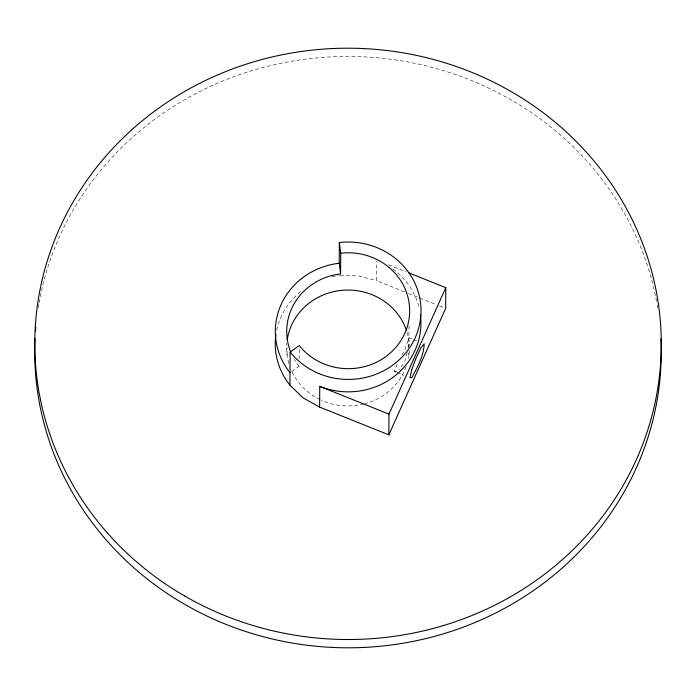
<?xml version="1.0" encoding="UTF-8"?>
<svg xmlns="http://www.w3.org/2000/svg" width="696" height="696" viewBox="0 0 696 696"><rect width="100%" height="100%" fill="white"/><g stroke="black" fill="none" stroke-linecap="round" stroke-linejoin="round"><path stroke-width="0.52" stroke-dasharray="3.48 2.61" d="M287.065 355.038L287.109 347.791M291.659 371.577L299.097 366.287L299.115 363.181M299.141 359.04L299.228 347.652M404.533 291.894L376.44 280.636L376.579 260.965M408.804 356.091L408.83 352.881M408.865 347.539L409.03 324.058M408.256 347.443L408.891 344.337M407.195 352.611L404.585 362.12L399.26 369.489M397.181 364.243L394.258 371.386L396.224 372.177M401.897 354.882L404.672 350.262L408.935 337.673L412.745 339.204M340.187 275.686L358.127 275.834L376.44 280.636M394.258 371.386L396.485 371.812M388.62 264.758L406.681 271.997M408.543 293.503L435.626 304.37M439.637 305.979L444.657 307.989M413.702 339.587L416.565 340.736M397.207 372.569L404.089 375.327M392.962 269.039A72.784 68.695 0.4 0 1 419.288 308.563M38.21 307.806A313.261 295.661 0.4 0 1 38.898 303.734M39.072 302.716A313.261 295.661 0.4 0 1 347.852 56.48A313.261 295.661 0.4 0 1 656.824 302.96M657.181 304.996A313.261 295.661 0.4 0 1 657.694 308.05M276.704 330.121A72.784 68.695 0.4 0 1 301.585 290.937M331.844 276.869A72.784 68.695 0.4 0 1 339.126 275.668M409.335 350.706A61.396 57.951 0.4 0 1 408.448 358.214M406.16 366.627A61.396 57.951 0.4 0 1 364.956 403.706M363.921 403.976A61.396 57.951 0.4 0 1 321.126 400.078M320.16 399.626A61.396 57.951 0.4 0 1 291.485 370.611M288.866 363.538A61.396 57.951 0.4 0 1 286.813 343.128M407.134 332.462A61.396 57.951 0.4 0 1 409.326 345.268M299.097 366.287A61.396 57.951 0.4 0 1 294.425 359.501"/><path stroke-width="1.04" d="M408.691 272.797L445.805 287.683L445.657 308.389L388.838 434.835L319.612 407.082L303.238 397.973L289.919 385.175L290.145 352.046L299.236 345.581A61.396 57.951 0.4 0 0 404.785 333.393A61.396 57.951 0.4 0 0 340.753 253.205L339.361 242.539A72.784 68.695 0.4 0 1 415.268 337.595A72.784 68.695 0.4 0 1 290.145 352.046M319.612 407.082L319.76 386.376A72.784 68.695 0.4 0 0 420.41 314.81M290.78 352.124A61.396 57.951 0.4 0 1 340.605 273.911L339.213 263.245L339.361 242.539M340.605 273.911L340.753 253.205M388.838 434.835L388.977 414.129L445.805 287.683M319.76 386.376L388.977 414.129M289.919 385.175A72.784 68.695 0.4 0 1 275.947 334.271M660.904 338.856A313.261 295.661 0.4 0 1 348.096 647.802A313.261 295.661 0.4 0 1 35.026 338.604M35.461 331.392A313.261 295.661 0.4 0 1 35.8 327.277M290.006 372.751A72.784 68.695 0.4 0 1 339.213 263.245M287.196 339.909A61.396 57.951 0.4 0 1 342.771 290.258A61.396 57.951 0.4 0 1 406.473 330.374M411.64 370.037L409.979 377.693L411.754 377.658C417.496 367.21 423.725 355.882 424.186 343.789L420.915 347.913L415.964 358.275L411.64 370.037M184.919 596.15A313.261 295.661 0.4 0 0 661.2 351.202A313.261 295.661 0.4 0 0 197.969 84.216A313.261 295.661 0.4 0 0 184.919 596.15"/></g></svg>
